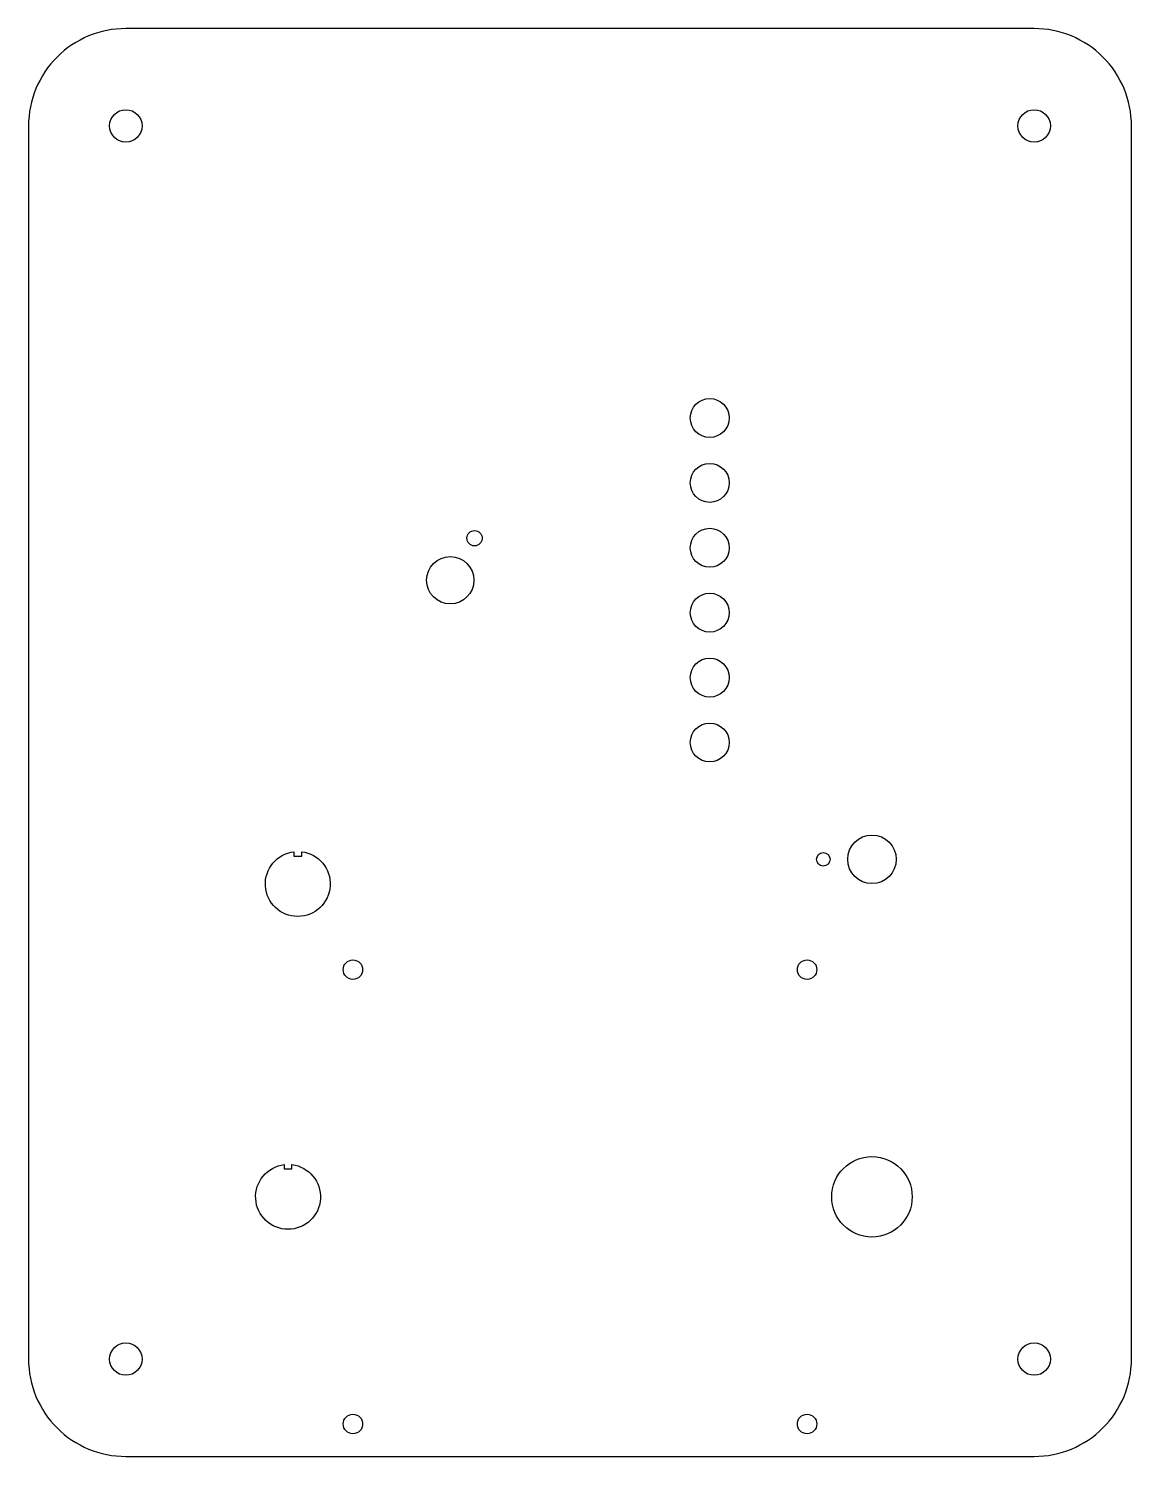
# Model space of a CAD drawing. Header units: inches. Extents: x 0 to 8.5, y 0 to 11.
import ezdxf

# ---------------------------------------------------------------- set-up
doc = ezdxf.new("R2010")
doc.units = ezdxf.units.IN
doc.header["$MEASUREMENT"] = 0

msp = doc.modelspace()

# ---------------------------------------------------------------- linework, layer by layer
for points in [[(7.75, 11), (0.75, 11, 0.414214), (0, 10.25), (0, 0.75, 0.414214), (0.75, 0), (7.75, 0, 0.414214), (8.5, 0.75), (8.5, 10.25, 0.414214)], [(2.045, 4.658), (2.045, 4.625), (2.105, 4.625), (2.105, 4.658, -16.606449)], [(2.03, 2.248, -16.606449), (1.97, 2.248), (1.97, 2.215), (2.03, 2.215)]]:
    msp.add_lwpolyline(points, format="xyb", close=True)
for centre, radius in [((0.75, 10.25), 0.125), ((7.75, 10.25), 0.125), ((5.25, 8), 0.15), ((5.25, 7.5), 0.15), ((5.25, 7), 0.15), ((3.437, 7.074), 0.059), ((3.25, 6.75), 0.182), ((5.25, 6.5), 0.15), ((5.25, 6), 0.15), ((5.25, 5.5), 0.15), ((6.5, 4.6), 0.187), ((6.125, 4.6), 0.0525), ((2.5, 3.75), 0.075), ((6, 3.75), 0.075), ((6.5, 2), 0.31), ((0.75, 0.75), 0.125), ((7.75, 0.75), 0.125), ((2.5, 0.25), 0.075), ((6, 0.25), 0.075)]:
    msp.add_circle(centre, radius)

doc.saveas('drawing.dxf')
